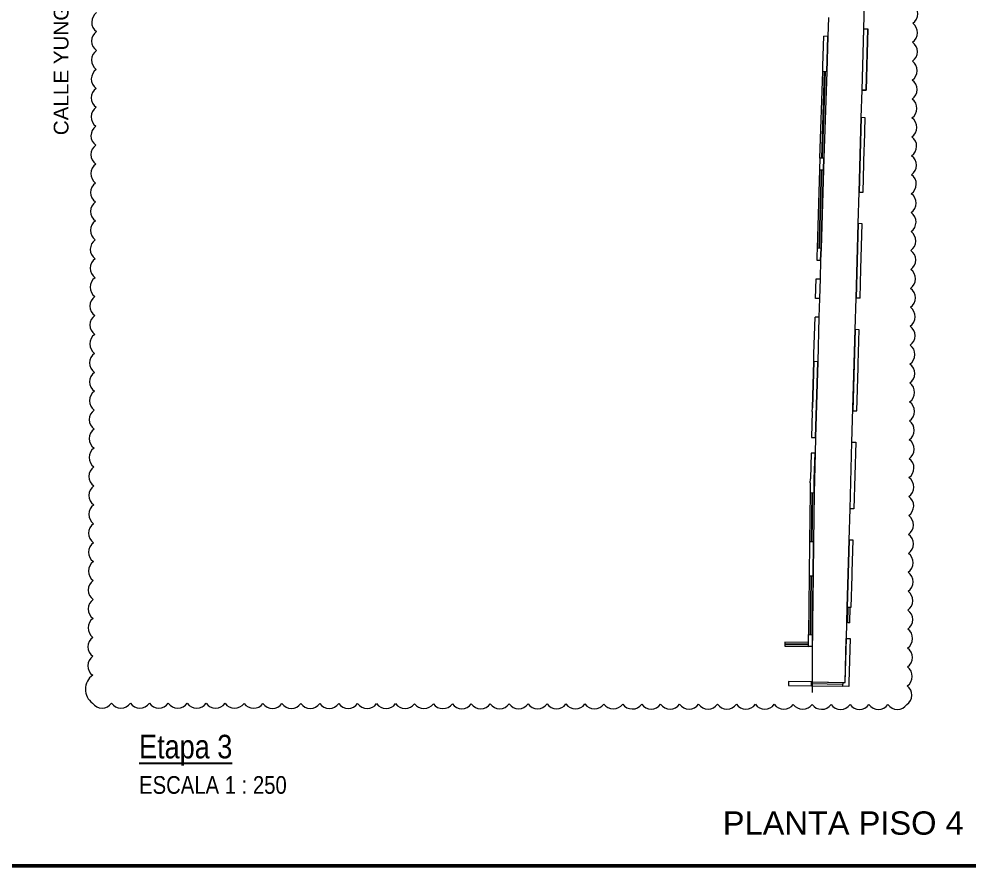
# Model space of a CAD drawing. Header units: millimetres. Extents: x -11418 to -10492, y 10656 to 11360.
# Drawn here: x -10578.09 to -10529.79, y 11171.97 to 11215.05 of the extents above; entities that cross this region are included whole.
import ezdxf

# ---------------------------------------------------------------- set-up
doc = ezdxf.new("R2010")
doc.units = ezdxf.units.MM
doc.linetypes.add('CONTINUA', pattern=[0])
doc.layers.get('0').update_dxf_attribs({"lineweight": 0})
doc.layers.add('0.5 AMARILLO-MUROS', color=2, linetype='Continuous')
doc.layers.add('TEXTO', color=6, linetype='Continuous')
for name, color, linetype, lineweight in [('0_ muros', 7, 'Continuous', 20), ('0_ muros 2', 7, 'Continuous', 9), ('0_ tabiques', 7, 'Continuous', 9), ('0_ ventanas', 250, 'Continuous', 0)]:
    doc.layers.add(name, color=color, linetype=linetype, lineweight=lineweight)
doc.styles.add('PATO', font='romans.shx', dxfattribs={"height": 0.22})
doc.styles.get("Standard").update_dxf_attribs({"font": 'romans.shx'})
doc.linetypes.add('BATTING', pattern='A,0.00254,-2.54,[134,ltypeshp.shx,S=2.54,R=0,X=-2.54,Y=0],-5.08,[134,ltypeshp.shx,S=2.54,R=180,X=2.54,Y=0],-2.54', length=10.16254)

msp = doc.modelspace()

# ---------------------------------------------------------------- linework, layer by layer
for p, q in [((-10535.226, 11211.433), (-10535.137, 11214.531)), ((-10535.026, 11211.427), (-10534.937, 11214.526)), ((-10535.226, 11211.433), (-10535.026, 11211.427)), ((-10535.267, 11210.033), (-10535.376, 11206.242)), ((-10535.067, 11210.028), (-10535.267, 11210.033)), ((-10535.107, 11208.628), (-10535.067, 11210.028)), ((-10535.176, 11206.236), (-10535.113, 11208.428)), ((-10535.376, 11206.242), (-10535.176, 11206.236)), ((-10537.39, 11200.829), (-10537.59, 11200.835)), ((-10537.418, 11199.88), (-10537.618, 11199.886)), ((-10537.752, 11195.279), (-10537.684, 11197.624)), ((-10537.684, 11197.624), (-10537.678, 11197.824))]:
    msp.add_line(p, q)
at = {"color": 251, "linetype": 'CONTINUA', "lineweight": 50, "ltscale": 1.8, "flags": 128}
msp.add_lwpolyline([(-10687.871, 11171.972), (-10499.007, 11171.972, 0.414214), (-10491.562, 11179.416), (-10491.562, 11285.285), (-10687.871, 11285.285)], format="xyb", close=True, dxfattribs=at)
at = {"color": 3, "linetype": 'BATTING'}
msp.add_lwpolyline([(-10574.139, 11215.369, 0.520567), (-10574.145, 11214.407, 0.520567), (-10574.151, 11213.444, 0.520567), (-10574.156, 11212.481, 0.520567), (-10574.162, 11211.518, 0.520567), (-10574.168, 11210.556, 0.520567), (-10574.174, 11209.593, 0.520567), (-10574.179, 11208.63, 0.520567), (-10574.185, 11207.667, 0.520567), (-10574.191, 11206.705, 0.520567), (-10574.197, 11205.742, 0.520567), (-10574.202, 11204.779, 0.520567), (-10574.208, 11203.816, 0.520567), (-10574.214, 11202.854, 0.520567), (-10574.219, 11201.891, 0.520567), (-10574.225, 11200.928, 0.520567), (-10574.231, 11199.965, 0.520567), (-10574.237, 11199.003, 0.520567), (-10574.242, 11198.04, 0.520567), (-10574.248, 11197.077, 0.520567), (-10574.254, 11196.115, 0.520567), (-10574.26, 11195.152, 0.520567), (-10574.265, 11194.189, 0.520567), (-10574.271, 11193.226, 0.520567), (-10574.277, 11192.264, 0.520567), (-10574.283, 11191.301, 0.520567), (-10574.288, 11190.338, 0.520567), (-10574.294, 11189.375, 0.520567), (-10574.3, 11188.413, 0.520567), (-10574.305, 11187.45, 0.520567), (-10574.311, 11186.487, 0.520567), (-10574.317, 11185.524, 0.520567), (-10574.323, 11184.562, 0.520567), (-10574.328, 11183.599, 0.520567), (-10574.334, 11182.636, 0.520567), (-10574.34, 11181.673, 0.520567), (-10574.348, 11180.257, 0.520567), (-10573.385, 11180.255, 0.520567), (-10572.423, 11180.253, 0.520567), (-10571.46, 11180.252, 0.520567), (-10570.497, 11180.25, 0.520567), (-10569.534, 11180.248, 0.520567), (-10568.572, 11180.246, 0.520567), (-10567.609, 11180.245, 0.520567), (-10566.646, 11180.243, 0.520567), (-10565.683, 11180.241, 0.520567), (-10564.721, 11180.239, 0.520567), (-10563.758, 11180.238, 0.520567), (-10562.795, 11180.236, 0.520567), (-10561.832, 11180.234, 0.520567), (-10560.87, 11180.232, 0.520567), (-10559.907, 11180.231, 0.520567), (-10558.944, 11180.229, 0.520567), (-10557.981, 11180.227, 0.520567), (-10557.019, 11180.225, 0.520567), (-10556.056, 11180.224, 0.520567), (-10555.093, 11180.222, 0.520567), (-10554.13, 11180.22, 0.520567), (-10553.168, 11180.219, 0.520567), (-10552.205, 11180.217, 0.520567), (-10551.242, 11180.215, 0.520567), (-10550.279, 11180.213, 0.520567), (-10549.317, 11180.212, 0.520567), (-10548.354, 11180.21, 0.520567), (-10547.391, 11180.208, 0.520567), (-10546.428, 11180.206, 0.520567), (-10545.466, 11180.205, 0.520567), (-10544.503, 11180.203, 0.520567), (-10543.54, 11180.201, 0.520567), (-10542.577, 11180.199, 0.520567), (-10541.615, 11180.198, 0.520567), (-10540.652, 11180.196, 0.520567), (-10539.689, 11180.194, 0.520567), (-10538.726, 11180.193, 0.520567), (-10537.764, 11180.191, 0.520567), (-10536.801, 11180.189, 0.520567), (-10535.838, 11180.187, 0.520567), (-10534.875, 11180.186, 0.520567), (-10533.913, 11180.184, 0.520567), (-10532.95, 11180.182, 0.520567), (-10532.929, 11181.132, 0.520567), (-10532.921, 11182.095, 0.520567), (-10532.913, 11183.057, 0.520567), (-10532.905, 11184.02, 0.520567), (-10532.897, 11184.983, 0.520567), (-10532.889, 11185.946, 0.520567), (-10532.881, 11186.908, 0.520567), (-10532.874, 11187.871, 0.520567), (-10532.866, 11188.834, 0.520567), (-10532.858, 11189.796, 0.520567), (-10532.85, 11190.759, 0.520567), (-10532.842, 11191.722, 0.520567), (-10532.834, 11192.685, 0.520567), (-10532.826, 11193.647, 0.520567), (-10532.818, 11194.61, 0.520567), (-10532.81, 11195.573, 0.520567), (-10532.802, 11196.535, 0.520567), (-10532.794, 11197.498, 0.520567), (-10532.786, 11198.461, 0.520567), (-10532.779, 11199.424, 0.520567), (-10532.771, 11200.386, 0.520567), (-10532.763, 11201.349, 0.520567), (-10532.755, 11202.312, 0.520567), (-10532.747, 11203.275, 0.520567), (-10532.739, 11204.237, 0.520567), (-10532.731, 11205.2, 0.520567), (-10532.723, 11206.163, 0.520567), (-10532.715, 11207.125, 0.520567), (-10532.707, 11208.088, 0.520567), (-10532.699, 11209.051, 0.520567), (-10532.691, 11210.014, 0.520567), (-10532.683, 11210.976, 0.520567), (-10532.676, 11211.939, 0.520567), (-10532.668, 11212.902, 0.520567), (-10532.66, 11213.865, 0.520567), (-10532.652, 11214.827, 0.520567), (-10532.644, 11215.79, 0.520567)], format="xyb", dxfattribs=at)
for points in [[(-10537.757, 11183.134), (-10537.757, 11181.333), (-10536.094, 11181.308), (-10536.025, 11183.543), (-10535.984, 11185.143), (-10535.886, 11188.541), (-10535.84, 11190.141), (-10535.742, 11193.526), (-10535.577, 11199.252), (-10535.531, 11200.851), (-10535.422, 11204.642), (-10535.376, 11206.242), (-10535.267, 11210.033), (-10535.226, 11211.433), (-10535.137, 11214.531), (-10535.097, 11215.931)], [(-10536.935, 11215.114), (-10536.966, 11214.164), (-10537.024, 11212.365), (-10537.166, 11207.967), (-10537.185, 11207.375), (-10537.314, 11203.378), (-10537.333, 11202.779), (-10537.361, 11201.829), (-10537.39, 11200.829), (-10537.418, 11199.88), (-10537.484, 11197.619), (-10537.596, 11193.764), (-10537.619, 11192.964), (-10537.666, 11190.955), (-10537.695, 11188.455), (-10537.715, 11186.734), (-10537.757, 11183.134), (-10537.757, 11181.333)]]:
    msp.add_lwpolyline(points, dxfattribs=at)
at = {"linetype": 'BATTING'}
for points in [[(-10537.224, 11212.371), (-10537.214, 11212.671)], [(-10535.113, 11208.428), (-10535.107, 11208.628)], [(-10537.678, 11197.824), (-10537.672, 11198.024)], [(-10535.433, 11197.318), (-10535.428, 11197.518)], [(-10537.758, 11195.079), (-10537.752, 11195.279)], [(-10537.86, 11191.458), (-10537.857, 11191.658)], [(-10535.738, 11186.736), (-10535.732, 11186.936)], [(-10537.757, 11183.134), (-10537.757, 11180.803)], [(-10535.894, 11181.305), (-10535.9, 11181.105)]]:
    msp.add_lwpolyline(points, dxfattribs=at)
at = {"layer": '0.5 AMARILLO-MUROS'}
msp.add_line((-10537.224, 11212.371), (-10537.224, 11212.371), dxfattribs=at)
at = {"layer": '0_ muros'}
for p, q in [((-10535.226, 11211.433), (-10535.136, 11214.551)), ((-10535.136, 11214.551), (-10534.936, 11214.546)), ((-10534.936, 11214.546), (-10535.026, 11211.427)), ((-10537.214, 11212.671), (-10537.166, 11214.17)), ((-10536.966, 11214.164), (-10537.166, 11214.17)), ((-10537.024, 11212.365), (-10536.966, 11214.164)), ((-10537.024, 11212.365), (-10537.224, 11212.371)), ((-10535.026, 11211.427), (-10535.226, 11211.433)), ((-10537.366, 11207.973), (-10537.385, 11207.382)), ((-10537.166, 11207.967), (-10537.366, 11207.973)), ((-10537.185, 11207.375), (-10537.166, 11207.967)), ((-10537.385, 11207.382), (-10537.185, 11207.375)), ((-10535.422, 11204.642), (-10535.531, 11200.851)), ((-10535.222, 11204.637), (-10535.422, 11204.642)), ((-10535.288, 11202.345), (-10535.222, 11204.637)), ((-10537.514, 11203.384), (-10537.527, 11202.984)), ((-10537.314, 11203.378), (-10537.514, 11203.384)), ((-10537.333, 11202.779), (-10537.314, 11203.378)), ((-10537.527, 11202.984), (-10537.533, 11202.784)), ((-10537.533, 11202.784), (-10537.333, 11202.779)), ((-10535.331, 11200.845), (-10535.288, 11202.345)), ((-10537.59, 11200.835), (-10537.561, 11201.835)), ((-10537.561, 11201.835), (-10537.361, 11201.829)), ((-10537.361, 11201.829), (-10537.39, 11200.829)), ((-10535.331, 11200.845), (-10535.531, 11200.851)), ((-10537.672, 11198.024), (-10537.618, 11199.886)), ((-10537.418, 11199.88), (-10537.484, 11197.619)), ((-10535.577, 11199.252), (-10535.696, 11195.125)), ((-10535.377, 11199.246), (-10535.577, 11199.252)), ((-10535.427, 11197.518), (-10535.377, 11199.246)), ((-10537.684, 11197.624), (-10537.752, 11195.279)), ((-10537.684, 11197.624), (-10537.678, 11197.824)), ((-10537.484, 11197.619), (-10537.684, 11197.624)), ((-10537.484, 11197.619), (-10537.684, 11197.624)), ((-10537.596, 11193.764), (-10537.484, 11197.619)), ((-10535.496, 11195.119), (-10535.433, 11197.318)), ((-10537.758, 11195.079), (-10537.796, 11193.77)), ((-10535.696, 11195.125), (-10535.496, 11195.119)), ((-10537.796, 11193.77), (-10537.596, 11193.764)), ((-10535.84, 11190.141), (-10535.742, 11193.526)), ((-10535.742, 11193.526), (-10535.542, 11193.52)), ((-10535.542, 11193.52), (-10535.64, 11190.135)), ((-10537.819, 11192.97), (-10537.857, 11191.661)), ((-10537.619, 11192.964), (-10537.819, 11192.97)), ((-10537.657, 11191.655), (-10537.619, 11192.964)), ((-10537.666, 11190.955), (-10537.657, 11191.655)), ((-10537.86, 11191.458), (-10537.865, 11190.958)), ((-10537.865, 11190.958), (-10537.666, 11190.955)), ((-10535.64, 11190.135), (-10535.84, 11190.141)), ((-10537.895, 11188.458), (-10537.915, 11186.736)), ((-10537.695, 11188.455), (-10537.895, 11188.458)), ((-10537.715, 11186.734), (-10537.695, 11188.455)), ((-10535.886, 11188.541), (-10535.984, 11185.143)), ((-10535.686, 11188.536), (-10535.886, 11188.541)), ((-10535.732, 11186.936), (-10535.686, 11188.536)), ((-10537.915, 11186.736), (-10537.715, 11186.734)), ((-10535.784, 11185.137), (-10535.738, 11186.736)), ((-10535.984, 11185.143), (-10535.784, 11185.137)), ((-10537.957, 11183.137), (-10537.95, 11183.737)), ((-10537.95, 11183.737), (-10537.75, 11183.734)), ((-10537.75, 11183.734), (-10537.757, 11183.134)), ((-10536.094, 11181.308), (-10536.03, 11183.543)), ((-10536.03, 11183.543), (-10535.83, 11183.538)), ((-10535.83, 11183.538), (-10535.894, 11181.305)), ((-10539.154, 11183.355), (-10539.157, 11183.155)), ((-10537.757, 11183.134), (-10537.957, 11183.137)), ((-10538.962, 11181.352), (-10538.965, 11181.152)), ((-10538.965, 11181.152), (-10537.8, 11181.134)), ((-10537.794, 11181.334), (-10538.962, 11181.352)), ((-10537.8, 11181.134), (-10537.794, 11181.334)), ((-10536.2, 11181.11), (-10536.194, 11181.31)), ((-10535.9, 11181.105), (-10536.2, 11181.11)), ((-10536.194, 11181.31), (-10536.094, 11181.308))]:
    msp.add_line(p, q, dxfattribs=at)
at = {"layer": '0_ muros 2'}
for p, q in [((-10537.366, 11207.973), (-10537.224, 11212.371)), ((-10537.024, 11212.365), (-10537.166, 11207.967)), ((-10537.385, 11207.382), (-10537.514, 11203.384)), ((-10537.314, 11203.378), (-10537.185, 11207.376)), ((-10537.865, 11190.958), (-10537.895, 11188.458)), ((-10537.666, 11190.955), (-10537.695, 11188.455)), ((-10537.915, 11186.736), (-10537.95, 11183.737)), ((-10537.75, 11183.734), (-10537.715, 11186.734)), ((-10539.157, 11183.155), (-10537.957, 11183.137)), ((-10537.954, 11183.337), (-10539.154, 11183.355)), ((-10537.8, 11181.134), (-10536.2, 11181.11)), ((-10537.794, 11181.334), (-10536.194, 11181.31))]:
    msp.add_line(p, q, dxfattribs=at)
at = {"layer": '0_ tabiques'}
for p, q in [((-10535.957, 11184.342), (-10535.934, 11185.141)), ((-10535.857, 11184.339), (-10535.834, 11185.138)), ((-10535.857, 11184.339), (-10535.957, 11184.342))]:
    msp.add_line(p, q, dxfattribs=at)
at = {"layer": '0_ ventanas'}
for p, q in [((-10537.281, 11207.97), (-10537.139, 11212.368)), ((-10537.109, 11212.368), (-10537.251, 11207.97)), ((-10537.3, 11207.38), (-10537.429, 11203.382)), ((-10537.399, 11203.38), (-10537.27, 11207.378)), ((-10537.781, 11190.957), (-10537.81, 11188.457)), ((-10537.751, 11190.956), (-10537.78, 11188.456)), ((-10537.83, 11186.735), (-10537.865, 11183.736)), ((-10537.835, 11183.735), (-10537.8, 11186.735)), ((-10539.156, 11183.24), (-10537.956, 11183.222)), ((-10537.955, 11183.252), (-10539.155, 11183.27)), ((-10536.197, 11181.21), (-10537.797, 11181.234))]:
    msp.add_line(p, q, dxfattribs=at)

# ---------------------------------------------------------------- texts
at = {"insert": (-10576.322, 11209.137), "char_height": 0.75, "width": 42.28371, "attachment_point": 1, "rotation": 90, "style": 'PATO'}
msp.add_mtext('{\\fSwis721 Lt BT|b0|i0|c0|p34;CALLE YUNGAY}', dxfattribs=at)
at = {"color": 250, "insert": (-10542.306, 11174.75), "char_height": 1.1858, "width": 40.74872, "attachment_point": 1, "style": 'PATO'}
msp.add_mtext('{\\fArial|b0|i0|c0|p34;\\C7;PLANTA PISO 4}', dxfattribs=at)
at = {"layer": 'TEXTO', "insert": (-10571.982, 11178.644), "char_height": 1.2, "attachment_point": 1, "line_spacing_factor": 1.05}
msp.add_mtext_dynamic_manual_height_columns('{\\fArial Narrow|b0|i0|c0|p34;\\L\\C1;Etapa 3\\P\\H0.75x;\\lESCALA 1 : 250}', width=5858.03294, gutter_width=3750, heights=[68.533], dxfattribs=at)

doc.saveas('drawing.dxf')
